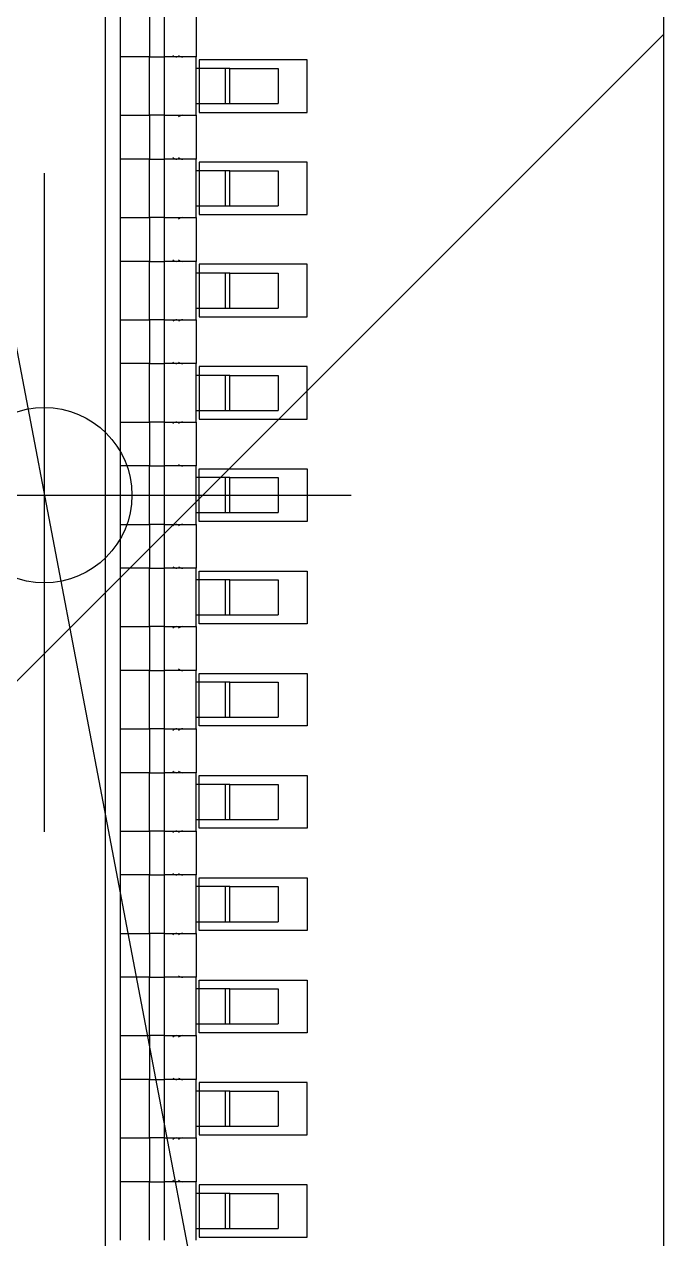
# Model space of a CAD drawing. Header units: millimetres. Extents: x -697 to -103, y -638 to -114.
# Drawn here: x -586.69 to -575.75, y -433.77 to -412.99 of the extents above; entities that cross this region are included whole.
import ezdxf

# ---------------------------------------------------------------- set-up
doc = ezdxf.new("R2010")
doc.units = ezdxf.units.MM
doc.layers.add('14242120', color=7, linetype='Continuous')
doc.layers.add('NW0322', color=7, linetype='Continuous')

# ---------------------------------------------------------------- blocks, each defined once
blk = doc.blocks.new('NW0322-A')
at = {"layer": '14242120'}
blk.add_line((1691.3446, 2188.7584), (1692.9446, 2180.3584), dxfattribs=at)
at = {"layer": 'NW0322', "color": 7}
blk.add_line((1694.2646, 2178.7584), (1694.2646, 2190.3584), dxfattribs=at)
at = {"layer": 'NW0322'}
for p, q in [((1692.3546, 2179.8434), (1692.3546, 2189.2734)), ((1692.4046, 2186.2084), (1692.4046, 2186.0584)), ((1692.5046, 2186.2084), (1692.5046, 2186.0584)), ((1692.5546, 2186.2084), (1692.5546, 2186.0584)), ((1692.6646, 2186.2084), (1692.6646, 2186.0584)), ((1692.4046, 2186.0584), (1692.4046, 2185.8584)), ((1692.5046, 2186.0584), (1692.4046, 2186.0584)), ((1692.5046, 2185.8584), (1692.5046, 2186.0584)), ((1692.5046, 2186.0584), (1692.5546, 2186.0584)), ((1692.5546, 2186.0584), (1692.5546, 2185.8584)), ((1692.6646, 2186.0584), (1692.5546, 2186.0584)), ((1692.6646, 2185.8584), (1692.6646, 2186.0584)), ((1692.7646, 2186.0184), (1692.6646, 2186.0184)), ((1692.7646, 2185.8984), (1692.7646, 2186.0184)), ((1692.7796, 2186.0184), (1692.7646, 2186.0184)), ((1692.7796, 2185.8984), (1692.7796, 2186.0184)), ((1692.7796, 2186.0184), (1692.9446, 2186.0184)), ((1692.9446, 2186.0184), (1692.9446, 2185.8984)), ((1692.6646, 2185.8984), (1692.7646, 2185.8984)), ((1692.7646, 2185.8984), (1692.7796, 2185.8984)), ((1692.7796, 2185.8984), (1692.9446, 2185.8984)), ((1692.4046, 2185.8584), (1692.4046, 2185.7084)), ((1692.4046, 2185.8584), (1692.5046, 2185.8584)), ((1692.5046, 2185.8584), (1692.5046, 2185.7084)), ((1692.5546, 2185.8584), (1692.5046, 2185.8584)), ((1692.5546, 2185.8584), (1692.5546, 2185.7084)), ((1692.5546, 2185.8584), (1692.6646, 2185.8584)), ((1692.6646, 2185.8584), (1692.6646, 2185.7084)), ((1692.4046, 2185.7084), (1692.4046, 2185.5084)), ((1692.5046, 2185.7084), (1692.4046, 2185.7084)), ((1692.5046, 2185.5084), (1692.5046, 2185.7084)), ((1692.5046, 2185.7084), (1692.5546, 2185.7084)), ((1692.5546, 2185.7084), (1692.5546, 2185.5084)), ((1692.6646, 2185.7084), (1692.5546, 2185.7084)), ((1692.6646, 2185.5084), (1692.6646, 2185.7084)), ((1692.7646, 2185.6684), (1692.6646, 2185.6684)), ((1692.7646, 2185.5484), (1692.7646, 2185.6684)), ((1692.7796, 2185.6684), (1692.7646, 2185.6684)), ((1692.7796, 2185.5484), (1692.7796, 2185.6684)), ((1692.7796, 2185.6684), (1692.9446, 2185.6684)), ((1692.9446, 2185.6684), (1692.9446, 2185.5484)), ((1692.6646, 2185.5484), (1692.7646, 2185.5484)), ((1692.7646, 2185.5484), (1692.7796, 2185.5484)), ((1692.7796, 2185.5484), (1692.9446, 2185.5484)), ((1692.4046, 2185.5084), (1692.4046, 2185.3584)), ((1692.4046, 2185.5084), (1692.5046, 2185.5084)), ((1692.5046, 2185.5084), (1692.5046, 2185.3584)), ((1692.5546, 2185.5084), (1692.5046, 2185.5084)), ((1692.5546, 2185.5084), (1692.5546, 2185.3584)), ((1692.5546, 2185.5084), (1692.6646, 2185.5084)), ((1692.6646, 2185.5084), (1692.6646, 2185.3584)), ((1692.4046, 2185.3584), (1692.4046, 2185.1584)), ((1692.5046, 2185.3584), (1692.4046, 2185.3584)), ((1692.5046, 2185.1584), (1692.5046, 2185.3584)), ((1692.5046, 2185.3584), (1692.5546, 2185.3584)), ((1692.5546, 2185.3584), (1692.5546, 2185.1584)), ((1692.6646, 2185.3584), (1692.5546, 2185.3584)), ((1692.6646, 2185.1584), (1692.6646, 2185.3584)), ((1692.7646, 2185.3184), (1692.6646, 2185.3184)), ((1692.7646, 2185.1984), (1692.7646, 2185.3184)), ((1692.7796, 2185.3184), (1692.7646, 2185.3184)), ((1692.7796, 2185.1984), (1692.7796, 2185.3184)), ((1692.7796, 2185.3184), (1692.9446, 2185.3184)), ((1692.9446, 2185.3184), (1692.9446, 2185.1984)), ((1692.6646, 2185.1984), (1692.7646, 2185.1984)), ((1692.7646, 2185.1984), (1692.7796, 2185.1984)), ((1692.7796, 2185.1984), (1692.9446, 2185.1984)), ((1692.4046, 2185.1584), (1692.4046, 2185.0084)), ((1692.4046, 2185.1584), (1692.5046, 2185.1584)), ((1692.5046, 2185.1584), (1692.5046, 2185.0084)), ((1692.5546, 2185.1584), (1692.5046, 2185.1584)), ((1692.5546, 2185.1584), (1692.5546, 2185.0084)), ((1692.5546, 2185.1584), (1692.6646, 2185.1584)), ((1692.6646, 2185.1584), (1692.6646, 2185.0084)), ((1692.4046, 2185.0084), (1692.4046, 2184.8084)), ((1692.5046, 2185.0084), (1692.4046, 2185.0084)), ((1692.5046, 2184.8084), (1692.5046, 2185.0084)), ((1692.5046, 2185.0084), (1692.5546, 2185.0084)), ((1692.5546, 2185.0084), (1692.5546, 2184.8084)), ((1692.6646, 2185.0084), (1692.5546, 2185.0084)), ((1692.6646, 2184.8084), (1692.6646, 2185.0084)), ((1692.7646, 2184.9684), (1692.6646, 2184.9684)), ((1692.7646, 2184.8484), (1692.7646, 2184.9684)), ((1692.7796, 2184.9684), (1692.7646, 2184.9684)), ((1692.7796, 2184.8484), (1692.7796, 2184.9684)), ((1692.7796, 2184.9684), (1692.9446, 2184.9684)), ((1692.9446, 2184.9684), (1692.9446, 2184.8484)), ((1692.6646, 2184.8484), (1692.7646, 2184.8484)), ((1692.7646, 2184.8484), (1692.7796, 2184.8484)), ((1692.7796, 2184.8484), (1692.9446, 2184.8484)), ((1692.4046, 2184.8084), (1692.4046, 2184.6584)), ((1692.4046, 2184.8084), (1692.5046, 2184.8084)), ((1692.5046, 2184.8084), (1692.5046, 2184.6584)), ((1692.5546, 2184.8084), (1692.5046, 2184.8084)), ((1692.5546, 2184.8084), (1692.5546, 2184.6584)), ((1692.5546, 2184.8084), (1692.6646, 2184.8084)), ((1692.6646, 2184.8084), (1692.6646, 2184.6584)), ((1692.4046, 2184.6584), (1692.4046, 2184.4584)), ((1692.5046, 2184.6584), (1692.4046, 2184.6584)), ((1692.5046, 2184.4584), (1692.5046, 2184.6584)), ((1692.5046, 2184.6584), (1692.5546, 2184.6584)), ((1692.5546, 2184.6584), (1692.5546, 2184.4584)), ((1692.6646, 2184.6584), (1692.5546, 2184.6584)), ((1692.6646, 2184.4584), (1692.6646, 2184.6584)), ((1692.7646, 2184.6184), (1692.6646, 2184.6184)), ((1692.7646, 2184.4984), (1692.7646, 2184.6184)), ((1692.7796, 2184.6184), (1692.7646, 2184.6184)), ((1692.7796, 2184.4984), (1692.7796, 2184.6184)), ((1692.7796, 2184.6184), (1692.9446, 2184.6184)), ((1692.9446, 2184.6184), (1692.9446, 2184.4984)), ((1692.6646, 2184.4984), (1692.7646, 2184.4984)), ((1692.7646, 2184.4984), (1692.7796, 2184.4984)), ((1692.7796, 2184.4984), (1692.9446, 2184.4984)), ((1692.4046, 2184.4584), (1692.4046, 2184.3084)), ((1692.4046, 2184.4584), (1692.5046, 2184.4584)), ((1692.5046, 2184.4584), (1692.5046, 2184.3084)), ((1692.5546, 2184.4584), (1692.5046, 2184.4584)), ((1692.5546, 2184.4584), (1692.5546, 2184.3084)), ((1692.5546, 2184.4584), (1692.6646, 2184.4584)), ((1692.6646, 2184.4584), (1692.6646, 2184.3084)), ((1692.4046, 2184.3084), (1692.4046, 2184.1084)), ((1692.5046, 2184.3084), (1692.4046, 2184.3084)), ((1692.5046, 2184.1084), (1692.5046, 2184.3084)), ((1692.5046, 2184.3084), (1692.5546, 2184.3084)), ((1692.5546, 2184.3084), (1692.5546, 2184.1084)), ((1692.6646, 2184.3084), (1692.5546, 2184.3084)), ((1692.6646, 2184.1084), (1692.6646, 2184.3084)), ((1692.7646, 2184.2684), (1692.6646, 2184.2684)), ((1692.7646, 2184.1484), (1692.7646, 2184.2684)), ((1692.7796, 2184.2684), (1692.7646, 2184.2684)), ((1692.7796, 2184.1484), (1692.7796, 2184.2684)), ((1692.7796, 2184.2684), (1692.9446, 2184.2684)), ((1692.9446, 2184.2684), (1692.9446, 2184.1484)), ((1692.6646, 2184.1484), (1692.7646, 2184.1484)), ((1692.7646, 2184.1484), (1692.7796, 2184.1484)), ((1692.7796, 2184.1484), (1692.9446, 2184.1484)), ((1692.4046, 2184.1084), (1692.4046, 2183.9584)), ((1692.4046, 2184.1084), (1692.5046, 2184.1084)), ((1692.5046, 2184.1084), (1692.5046, 2183.9584)), ((1692.5546, 2184.1084), (1692.5046, 2184.1084)), ((1692.5546, 2184.1084), (1692.5546, 2183.9584)), ((1692.5546, 2184.1084), (1692.6646, 2184.1084)), ((1692.6646, 2184.1084), (1692.6646, 2183.9584)), ((1692.4046, 2183.9584), (1692.4046, 2183.7584)), ((1692.5046, 2183.9584), (1692.4046, 2183.9584)), ((1692.5046, 2183.7584), (1692.5046, 2183.9584)), ((1692.5046, 2183.9584), (1692.5546, 2183.9584)), ((1692.5546, 2183.9584), (1692.5546, 2183.7584)), ((1692.6646, 2183.9584), (1692.5546, 2183.9584)), ((1692.6646, 2183.7584), (1692.6646, 2183.9584)), ((1692.7646, 2183.9184), (1692.6646, 2183.9184)), ((1692.7646, 2183.7984), (1692.7646, 2183.9184)), ((1692.7796, 2183.9184), (1692.7646, 2183.9184)), ((1692.7796, 2183.7984), (1692.7796, 2183.9184)), ((1692.7796, 2183.9184), (1692.9446, 2183.9184)), ((1692.9446, 2183.9184), (1692.9446, 2183.7984)), ((1692.6646, 2183.7984), (1692.7646, 2183.7984)), ((1692.7646, 2183.7984), (1692.7796, 2183.7984)), ((1692.7796, 2183.7984), (1692.9446, 2183.7984)), ((1692.4046, 2183.7584), (1692.4046, 2183.6084)), ((1692.4046, 2183.7584), (1692.5046, 2183.7584)), ((1692.5046, 2183.7584), (1692.5046, 2183.6084)), ((1692.5546, 2183.7584), (1692.5046, 2183.7584)), ((1692.5546, 2183.7584), (1692.5546, 2183.6084)), ((1692.5546, 2183.7584), (1692.6646, 2183.7584)), ((1692.6646, 2183.7584), (1692.6646, 2183.6084)), ((1692.4046, 2183.6084), (1692.4046, 2183.4084)), ((1692.5046, 2183.6084), (1692.4046, 2183.6084)), ((1692.5046, 2183.4084), (1692.5046, 2183.6084)), ((1692.5046, 2183.6084), (1692.5546, 2183.6084)), ((1692.5546, 2183.6084), (1692.5546, 2183.4084)), ((1692.6646, 2183.6084), (1692.5546, 2183.6084)), ((1692.6646, 2183.4084), (1692.6646, 2183.6084)), ((1692.7646, 2183.5684), (1692.6646, 2183.5684)), ((1692.7646, 2183.4484), (1692.7646, 2183.5684)), ((1692.7796, 2183.5684), (1692.7646, 2183.5684)), ((1692.7796, 2183.4484), (1692.7796, 2183.5684)), ((1692.7796, 2183.5684), (1692.9446, 2183.5684)), ((1692.9446, 2183.5684), (1692.9446, 2183.4484)), ((1692.6646, 2183.4484), (1692.7646, 2183.4484)), ((1692.7646, 2183.4484), (1692.7796, 2183.4484)), ((1692.7796, 2183.4484), (1692.9446, 2183.4484)), ((1692.4046, 2183.4084), (1692.4046, 2183.2584)), ((1692.4046, 2183.4084), (1692.5046, 2183.4084)), ((1692.5046, 2183.4084), (1692.5046, 2183.2584)), ((1692.5546, 2183.4084), (1692.5046, 2183.4084)), ((1692.5546, 2183.4084), (1692.5546, 2183.2584)), ((1692.5546, 2183.4084), (1692.6646, 2183.4084)), ((1692.6646, 2183.4084), (1692.6646, 2183.2584)), ((1692.4046, 2183.2584), (1692.4046, 2183.0584)), ((1692.5046, 2183.2584), (1692.4046, 2183.2584)), ((1692.5046, 2183.0584), (1692.5046, 2183.2584)), ((1692.5046, 2183.2584), (1692.5546, 2183.2584)), ((1692.5546, 2183.2584), (1692.5546, 2183.0584)), ((1692.6646, 2183.2584), (1692.5546, 2183.2584)), ((1692.6646, 2183.0584), (1692.6646, 2183.2584)), ((1692.7646, 2183.2184), (1692.6646, 2183.2184)), ((1692.7646, 2183.0984), (1692.7646, 2183.2184)), ((1692.7796, 2183.2184), (1692.7646, 2183.2184)), ((1692.7796, 2183.0984), (1692.7796, 2183.2184)), ((1692.7796, 2183.2184), (1692.9446, 2183.2184)), ((1692.9446, 2183.2184), (1692.9446, 2183.0984)), ((1692.6646, 2183.0984), (1692.7646, 2183.0984)), ((1692.7646, 2183.0984), (1692.7796, 2183.0984)), ((1692.7796, 2183.0984), (1692.9446, 2183.0984)), ((1692.4046, 2183.0584), (1692.4046, 2182.9084)), ((1692.4046, 2183.0584), (1692.5046, 2183.0584)), ((1692.5046, 2183.0584), (1692.5046, 2182.9084)), ((1692.5546, 2183.0584), (1692.5046, 2183.0584)), ((1692.5546, 2183.0584), (1692.5546, 2182.9084)), ((1692.5546, 2183.0584), (1692.6646, 2183.0584)), ((1692.6646, 2183.0584), (1692.6646, 2182.9084)), ((1692.4046, 2182.9084), (1692.4046, 2182.7084)), ((1692.5046, 2182.9084), (1692.4046, 2182.9084)), ((1692.5046, 2182.7084), (1692.5046, 2182.9084)), ((1692.5046, 2182.9084), (1692.5546, 2182.9084)), ((1692.5546, 2182.9084), (1692.5546, 2182.7084)), ((1692.6646, 2182.9084), (1692.5546, 2182.9084)), ((1692.6646, 2182.7084), (1692.6646, 2182.9084)), ((1692.7646, 2182.8684), (1692.6646, 2182.8684)), ((1692.7646, 2182.7484), (1692.7646, 2182.8684)), ((1692.7796, 2182.8684), (1692.7646, 2182.8684)), ((1692.7796, 2182.7484), (1692.7796, 2182.8684)), ((1692.7796, 2182.8684), (1692.9446, 2182.8684)), ((1692.9446, 2182.8684), (1692.9446, 2182.7484)), ((1692.6646, 2182.7484), (1692.7646, 2182.7484)), ((1692.7646, 2182.7484), (1692.7796, 2182.7484)), ((1692.7796, 2182.7484), (1692.9446, 2182.7484)), ((1692.4046, 2182.7084), (1692.5046, 2182.7084)), ((1692.4046, 2182.7084), (1692.4046, 2182.5584)), ((1692.5546, 2182.7084), (1692.5046, 2182.7084)), ((1692.5046, 2182.7084), (1692.5046, 2182.5584)), ((1692.5546, 2182.7084), (1692.6646, 2182.7084)), ((1692.5546, 2182.7084), (1692.5546, 2182.5584)), ((1692.6646, 2182.7084), (1692.6646, 2182.5584)), ((1692.4046, 2182.5584), (1692.4046, 2182.3584)), ((1692.5046, 2182.5584), (1692.4046, 2182.5584)), ((1692.5046, 2182.3584), (1692.5046, 2182.5584)), ((1692.5046, 2182.5584), (1692.5546, 2182.5584)), ((1692.5546, 2182.5584), (1692.5546, 2182.3584)), ((1692.6646, 2182.5584), (1692.5546, 2182.5584)), ((1692.6646, 2182.3584), (1692.6646, 2182.5584)), ((1692.7646, 2182.5184), (1692.6646, 2182.5184)), ((1692.7646, 2182.3984), (1692.7646, 2182.5184)), ((1692.7796, 2182.5184), (1692.7646, 2182.5184)), ((1692.7796, 2182.3984), (1692.7796, 2182.5184)), ((1692.7796, 2182.5184), (1692.9446, 2182.5184)), ((1692.9446, 2182.5184), (1692.9446, 2182.3984)), ((1692.6646, 2182.3984), (1692.7646, 2182.3984)), ((1692.7646, 2182.3984), (1692.7796, 2182.3984)), ((1692.7796, 2182.3984), (1692.9446, 2182.3984)), ((1692.4046, 2182.3584), (1692.5046, 2182.3584)), ((1692.4046, 2182.3584), (1692.4046, 2182.2084)), ((1692.5546, 2182.3584), (1692.5046, 2182.3584)), ((1692.5046, 2182.3584), (1692.5046, 2182.2084)), ((1692.5546, 2182.3584), (1692.6646, 2182.3584)), ((1692.5546, 2182.3584), (1692.5546, 2182.2084)), ((1692.6646, 2182.3584), (1692.6646, 2182.2084)), ((1692.4046, 2182.2084), (1692.4046, 2182.0084)), ((1692.5046, 2182.2084), (1692.4046, 2182.2084)), ((1692.5046, 2182.0084), (1692.5046, 2182.2084)), ((1692.5046, 2182.2084), (1692.5546, 2182.2084)), ((1692.5546, 2182.2084), (1692.5546, 2182.0084)), ((1692.6646, 2182.2084), (1692.5546, 2182.2084)), ((1692.6646, 2182.0084), (1692.6646, 2182.2084)), ((1692.7646, 2182.1684), (1692.6646, 2182.1684)), ((1692.7646, 2182.0484), (1692.7646, 2182.1684)), ((1692.7796, 2182.1684), (1692.7646, 2182.1684)), ((1692.7796, 2182.0484), (1692.7796, 2182.1684)), ((1692.7796, 2182.1684), (1692.9446, 2182.1684)), ((1692.9446, 2182.1684), (1692.9446, 2182.0484)), ((1692.6646, 2182.0484), (1692.7646, 2182.0484)), ((1692.7646, 2182.0484), (1692.7796, 2182.0484)), ((1692.7796, 2182.0484), (1692.9446, 2182.0484))]:
    blk.add_line(p, q, dxfattribs=at)
at = {"layer": 'NW0322', "color": 2}
for p, q in [((1690.1646, 2182.0364), (1694.2646, 2186.1364)), ((1692.6746, 2186.0484), (1692.6746, 2185.8684)), ((1693.0446, 2186.0484), (1692.6746, 2186.0484)), ((1693.0446, 2185.8684), (1693.0446, 2186.0484)), ((1692.6746, 2185.8684), (1693.0446, 2185.8684)), ((1692.6746, 2185.6984), (1692.6746, 2185.5184)), ((1693.0446, 2185.6984), (1692.6746, 2185.6984)), ((1693.0446, 2185.5184), (1693.0446, 2185.6984)), ((1692.1446, 2185.66), (1692.1446, 2183.4061)), ((1692.6746, 2185.5184), (1693.0446, 2185.5184)), ((1692.6746, 2185.3484), (1692.6746, 2185.1684)), ((1693.0446, 2185.3484), (1692.6746, 2185.3484)), ((1693.0446, 2185.1684), (1693.0446, 2185.3484)), ((1692.6746, 2185.1684), (1693.0446, 2185.1684)), ((1692.6746, 2184.9984), (1692.6746, 2184.8184)), ((1693.0446, 2184.9984), (1692.6746, 2184.9984)), ((1693.0446, 2184.8184), (1693.0446, 2184.9984)), ((1692.6746, 2184.8184), (1693.0446, 2184.8184)), ((1692.6746, 2184.4684), (1692.6746, 2184.6484)), ((1692.6746, 2184.6484), (1693.0446, 2184.6484)), ((1693.0446, 2184.6484), (1693.0446, 2184.4684)), ((1691.1587, 2184.5584), (1693.1946, 2184.5584)), ((1693.0446, 2184.4684), (1692.6746, 2184.4684)), ((1692.6746, 2184.1184), (1692.6746, 2184.2984)), ((1692.6746, 2184.2984), (1693.0446, 2184.2984)), ((1693.0446, 2184.2984), (1693.0446, 2184.1184)), ((1693.0446, 2184.1184), (1692.6746, 2184.1184)), ((1692.6746, 2183.7684), (1692.6746, 2183.9484)), ((1692.6746, 2183.9484), (1693.0446, 2183.9484)), ((1693.0446, 2183.9484), (1693.0446, 2183.7684)), ((1693.0446, 2183.7684), (1692.6746, 2183.7684)), ((1692.6746, 2183.4184), (1692.6746, 2183.5984)), ((1692.6746, 2183.5984), (1693.0446, 2183.5984)), ((1693.0446, 2183.5984), (1693.0446, 2183.4184)), ((1693.0446, 2183.4184), (1692.6746, 2183.4184)), ((1692.6746, 2183.0684), (1692.6746, 2183.2484)), ((1692.6746, 2183.2484), (1693.0446, 2183.2484)), ((1693.0446, 2183.2484), (1693.0446, 2183.0684)), ((1693.0446, 2183.0684), (1692.6746, 2183.0684)), ((1692.6746, 2182.7184), (1692.6746, 2182.8984)), ((1692.6746, 2182.8984), (1693.0446, 2182.8984)), ((1693.0446, 2182.8984), (1693.0446, 2182.7184)), ((1693.0446, 2182.7184), (1692.6746, 2182.7184)), ((1692.6746, 2182.5484), (1692.6746, 2182.3684)), ((1693.0446, 2182.5484), (1692.6746, 2182.5484)), ((1693.0446, 2182.3684), (1693.0446, 2182.5484)), ((1692.6746, 2182.3684), (1693.0446, 2182.3684)), ((1692.6746, 2182.1984), (1692.6746, 2182.0184)), ((1693.0446, 2182.1984), (1692.6746, 2182.1984)), ((1693.0446, 2182.0184), (1693.0446, 2182.1984)), ((1692.6746, 2182.0184), (1693.0446, 2182.0184))]:
    blk.add_line(p, q, dxfattribs=at)
blk.add_circle((1692.1446, 2184.5584), 0.3, dxfattribs=at)
at = {"layer": 'NW0322'}
for centre, start, end in [((1692.5986, 2186.082), 231.7504, 269.5984), ((1692.6186, 2186.082), 231.7506, 269.5983), ((1692.6186, 2185.8348), 90.4029, 128.2482), ((1692.5986, 2185.732), 231.7504, 269.5984), ((1692.6186, 2185.732), 231.7506, 269.5983), ((1692.6186, 2185.4848), 90.4024, 128.2491), ((1692.5986, 2185.382), 231.7507, 269.5977), ((1692.6186, 2185.382), 231.7509, 269.5976), ((1692.5986, 2185.1348), 90.4029, 128.2487), ((1692.6186, 2185.1348), 90.403, 128.2485), ((1692.5986, 2185.032), 231.7512, 269.5975), ((1692.6186, 2185.032), 231.7513, 269.5974), ((1692.5986, 2184.7848), 90.4026, 128.249), ((1692.6186, 2184.7848), 90.4027, 128.2488), ((1692.6186, 2184.682), 231.7511, 269.5975), ((1692.5986, 2184.4348), 90.4024, 128.2491), ((1692.6186, 2184.4348), 90.4025, 128.2489), ((1692.5986, 2184.332), 231.751, 269.5974), ((1692.6186, 2184.332), 231.7512, 269.5973), ((1692.5986, 2184.0848), 90.4025, 128.2488), ((1692.6186, 2184.0848), 90.4026, 128.2487), ((1692.6186, 2183.982), 231.7515, 269.597), ((1692.5986, 2183.7348), 90.4023, 128.2493), ((1692.6186, 2183.7348), 90.4024, 128.2491), ((1692.5986, 2183.632), 231.7507, 269.5977), ((1692.6186, 2183.632), 231.7509, 269.5976), ((1692.5986, 2183.3848), 90.4016, 128.2496), ((1692.6186, 2183.3848), 90.4017, 128.2494), ((1692.5986, 2183.282), 231.7517, 269.5972), ((1692.6186, 2183.282), 231.7518, 269.5971), ((1692.5986, 2183.0348), 90.4016, 128.2496), ((1692.6186, 2183.0348), 90.4017, 128.2494), ((1692.6186, 2182.932), 231.7506, 269.5983), ((1692.5986, 2182.6848), 90.4028, 128.2483), ((1692.6186, 2182.6848), 90.4029, 128.2482), ((1692.5986, 2182.582), 231.7497, 269.5975), ((1692.6186, 2182.582), 231.7499, 269.5974), ((1692.5986, 2182.3348), 90.4035, 128.2477), ((1692.6186, 2182.3348), 90.4036, 128.2475), ((1692.5986, 2182.232), 231.7523, 269.5965), ((1692.6186, 2182.232), 231.7525, 269.5964)]:
    blk.add_arc(centre, 0.0236, start, end, dxfattribs=at)
for points in [[(1692.5046, 2186.0584), (1692.4915, 2186.0584), (1692.4653, 2186.0584), (1692.4323, 2186.0584), (1692.4092, 2186.0584), (1692.4061, 2186.0584), (1692.4046, 2186.0584)], [(1692.6646, 2186.0584), (1692.663, 2186.0584), (1692.6597, 2186.0584), (1692.6342, 2186.0584), (1692.5979, 2186.0584), (1692.5691, 2186.0584), (1692.5546, 2186.0584)], [(1692.4046, 2185.8584), (1692.4061, 2185.8584), (1692.4092, 2185.8584), (1692.4323, 2185.8584), (1692.4653, 2185.8584), (1692.4915, 2185.8584), (1692.5046, 2185.8584)], [(1692.5546, 2185.8584), (1692.5691, 2185.8584), (1692.5979, 2185.8584), (1692.6342, 2185.8584), (1692.6597, 2185.8584), (1692.663, 2185.8584), (1692.6646, 2185.8584)], [(1692.5046, 2185.7084), (1692.4915, 2185.7084), (1692.4653, 2185.7084), (1692.4323, 2185.7084), (1692.4092, 2185.7084), (1692.4061, 2185.7084), (1692.4046, 2185.7084)], [(1692.6646, 2185.7084), (1692.663, 2185.7084), (1692.6597, 2185.7084), (1692.6342, 2185.7084), (1692.5979, 2185.7084), (1692.5691, 2185.7084), (1692.5546, 2185.7084)], [(1692.4046, 2185.5084), (1692.4061, 2185.5084), (1692.4092, 2185.5084), (1692.4323, 2185.5084), (1692.4653, 2185.5084), (1692.4915, 2185.5084), (1692.5046, 2185.5084)], [(1692.5546, 2185.5084), (1692.5691, 2185.5084), (1692.5979, 2185.5084), (1692.6342, 2185.5084), (1692.6597, 2185.5084), (1692.663, 2185.5084), (1692.6646, 2185.5084)], [(1692.5046, 2185.3584), (1692.4915, 2185.3584), (1692.4653, 2185.3584), (1692.4323, 2185.3584), (1692.4092, 2185.3584), (1692.4061, 2185.3584), (1692.4046, 2185.3584)], [(1692.6646, 2185.3584), (1692.663, 2185.3584), (1692.6597, 2185.3584), (1692.6342, 2185.3584), (1692.5979, 2185.3584), (1692.5691, 2185.3584), (1692.5546, 2185.3584)], [(1692.4046, 2185.1584), (1692.4061, 2185.1584), (1692.4092, 2185.1584), (1692.4323, 2185.1584), (1692.4653, 2185.1584), (1692.4915, 2185.1584), (1692.5046, 2185.1584)], [(1692.5546, 2185.1584), (1692.5691, 2185.1584), (1692.5979, 2185.1584), (1692.6342, 2185.1584), (1692.6597, 2185.1584), (1692.663, 2185.1584), (1692.6646, 2185.1584)], [(1692.5046, 2185.0084), (1692.4915, 2185.0084), (1692.4653, 2185.0084), (1692.4323, 2185.0084), (1692.4092, 2185.0084), (1692.4061, 2185.0084), (1692.4046, 2185.0084)], [(1692.6646, 2185.0084), (1692.663, 2185.0084), (1692.6597, 2185.0084), (1692.6342, 2185.0084), (1692.5979, 2185.0084), (1692.5691, 2185.0084), (1692.5546, 2185.0084)], [(1692.4046, 2184.8084), (1692.4061, 2184.8084), (1692.4092, 2184.8084), (1692.4323, 2184.8084), (1692.4653, 2184.8084), (1692.4915, 2184.8084), (1692.5046, 2184.8084)], [(1692.5546, 2184.8084), (1692.5691, 2184.8084), (1692.5979, 2184.8084), (1692.6342, 2184.8084), (1692.6597, 2184.8084), (1692.663, 2184.8084), (1692.6646, 2184.8084)], [(1692.5046, 2184.6584), (1692.4915, 2184.6584), (1692.4653, 2184.6584), (1692.4323, 2184.6584), (1692.4092, 2184.6584), (1692.4061, 2184.6584), (1692.4046, 2184.6584)], [(1692.6646, 2184.6584), (1692.663, 2184.6584), (1692.6597, 2184.6584), (1692.6342, 2184.6584), (1692.5979, 2184.6584), (1692.5691, 2184.6584), (1692.5546, 2184.6584)], [(1692.4046, 2184.4584), (1692.4061, 2184.4584), (1692.4092, 2184.4584), (1692.4323, 2184.4584), (1692.4653, 2184.4584), (1692.4915, 2184.4584), (1692.5046, 2184.4584)], [(1692.5546, 2184.4584), (1692.5691, 2184.4584), (1692.5979, 2184.4584), (1692.6342, 2184.4584), (1692.6597, 2184.4584), (1692.663, 2184.4584), (1692.6646, 2184.4584)], [(1692.5046, 2184.3084), (1692.4915, 2184.3084), (1692.4653, 2184.3084), (1692.4323, 2184.3084), (1692.4092, 2184.3084), (1692.4061, 2184.3084), (1692.4046, 2184.3084)], [(1692.6646, 2184.3084), (1692.663, 2184.3084), (1692.6597, 2184.3084), (1692.6342, 2184.3084), (1692.5979, 2184.3084), (1692.5691, 2184.3084), (1692.5546, 2184.3084)], [(1692.4046, 2184.1084), (1692.4061, 2184.1084), (1692.4092, 2184.1084), (1692.4323, 2184.1084), (1692.4653, 2184.1084), (1692.4915, 2184.1084), (1692.5046, 2184.1084)], [(1692.5546, 2184.1084), (1692.5691, 2184.1084), (1692.5979, 2184.1084), (1692.6342, 2184.1084), (1692.6597, 2184.1084), (1692.663, 2184.1084), (1692.6646, 2184.1084)], [(1692.5046, 2183.9584), (1692.4915, 2183.9584), (1692.4653, 2183.9584), (1692.4323, 2183.9584), (1692.4092, 2183.9584), (1692.4061, 2183.9584), (1692.4046, 2183.9584)], [(1692.6646, 2183.9584), (1692.663, 2183.9584), (1692.6597, 2183.9584), (1692.6342, 2183.9584), (1692.5979, 2183.9584), (1692.5691, 2183.9584), (1692.5546, 2183.9584)], [(1692.4046, 2183.7584), (1692.4061, 2183.7584), (1692.4092, 2183.7584), (1692.4323, 2183.7584), (1692.4653, 2183.7584), (1692.4915, 2183.7584), (1692.5046, 2183.7584)], [(1692.5546, 2183.7584), (1692.5691, 2183.7584), (1692.5979, 2183.7584), (1692.6342, 2183.7584), (1692.6597, 2183.7584), (1692.663, 2183.7584), (1692.6646, 2183.7584)], [(1692.5046, 2183.6084), (1692.4915, 2183.6084), (1692.4653, 2183.6084), (1692.4323, 2183.6084), (1692.4092, 2183.6084), (1692.4061, 2183.6084), (1692.4046, 2183.6084)], [(1692.6646, 2183.6084), (1692.663, 2183.6084), (1692.6597, 2183.6084), (1692.6342, 2183.6084), (1692.5979, 2183.6084), (1692.5691, 2183.6084), (1692.5546, 2183.6084)], [(1692.4046, 2183.4084), (1692.4061, 2183.4084), (1692.4092, 2183.4084), (1692.4323, 2183.4084), (1692.4653, 2183.4084), (1692.4915, 2183.4084), (1692.5046, 2183.4084)], [(1692.5546, 2183.4084), (1692.5691, 2183.4084), (1692.5979, 2183.4084), (1692.6342, 2183.4084), (1692.6597, 2183.4084), (1692.663, 2183.4084), (1692.6646, 2183.4084)], [(1692.5046, 2183.2584), (1692.4915, 2183.2584), (1692.4653, 2183.2584), (1692.4323, 2183.2584), (1692.4092, 2183.2584), (1692.4061, 2183.2584), (1692.4046, 2183.2584)], [(1692.6646, 2183.2584), (1692.663, 2183.2584), (1692.6597, 2183.2584), (1692.6342, 2183.2584), (1692.5979, 2183.2584), (1692.5691, 2183.2584), (1692.5546, 2183.2584)], [(1692.4046, 2183.0584), (1692.4061, 2183.0584), (1692.4092, 2183.0584), (1692.4323, 2183.0584), (1692.4653, 2183.0584), (1692.4915, 2183.0584), (1692.5046, 2183.0584)], [(1692.5546, 2183.0584), (1692.5691, 2183.0584), (1692.5979, 2183.0584), (1692.6342, 2183.0584), (1692.6597, 2183.0584), (1692.663, 2183.0584), (1692.6646, 2183.0584)], [(1692.5046, 2182.9084), (1692.4915, 2182.9084), (1692.4653, 2182.9084), (1692.4323, 2182.9084), (1692.4092, 2182.9084), (1692.4061, 2182.9084), (1692.4046, 2182.9084)], [(1692.6646, 2182.9084), (1692.663, 2182.9084), (1692.6597, 2182.9084), (1692.6342, 2182.9084), (1692.5979, 2182.9084), (1692.5691, 2182.9084), (1692.5546, 2182.9084)], [(1692.4046, 2182.7084), (1692.4061, 2182.7084), (1692.4092, 2182.7084), (1692.4323, 2182.7084), (1692.4653, 2182.7084), (1692.4915, 2182.7084), (1692.5046, 2182.7084)], [(1692.5546, 2182.7084), (1692.5691, 2182.7084), (1692.5979, 2182.7084), (1692.6342, 2182.7084), (1692.6597, 2182.7084), (1692.663, 2182.7084), (1692.6646, 2182.7084)], [(1692.5046, 2182.5584), (1692.4915, 2182.5584), (1692.4653, 2182.5584), (1692.4323, 2182.5584), (1692.4092, 2182.5584), (1692.4061, 2182.5584), (1692.4046, 2182.5584)], [(1692.6646, 2182.5584), (1692.663, 2182.5584), (1692.6597, 2182.5584), (1692.6342, 2182.5584), (1692.5979, 2182.5584), (1692.5691, 2182.5584), (1692.5546, 2182.5584)], [(1692.4046, 2182.3584), (1692.4061, 2182.3584), (1692.4092, 2182.3584), (1692.4323, 2182.3584), (1692.4653, 2182.3584), (1692.4915, 2182.3584), (1692.5046, 2182.3584)], [(1692.5546, 2182.3584), (1692.5691, 2182.3584), (1692.5979, 2182.3584), (1692.6342, 2182.3584), (1692.6597, 2182.3584), (1692.663, 2182.3584), (1692.6646, 2182.3584)], [(1692.5046, 2182.2084), (1692.4915, 2182.2084), (1692.4653, 2182.2084), (1692.4323, 2182.2084), (1692.4092, 2182.2084), (1692.4061, 2182.2084), (1692.4046, 2182.2084)], [(1692.6646, 2182.2084), (1692.663, 2182.2084), (1692.6597, 2182.2084), (1692.6342, 2182.2084), (1692.5979, 2182.2084), (1692.5691, 2182.2084), (1692.5546, 2182.2084)]]:
    blk.add_open_spline(points, degree=3, knots=[0, 0, 0, 0, 0.25, 0.5, 0.75, 1, 1, 1, 1], dxfattribs=at)

msp = doc.modelspace()

# ---------------------------------------------------------------- block references
at = {"layer": 'NW0322', "xscale": 5, "yscale": 5, "zscale": 5}
msp.add_blockref('NW0322-A', (-9047.074, -11343.839), dxfattribs=at)

doc.saveas('drawing.dxf')
